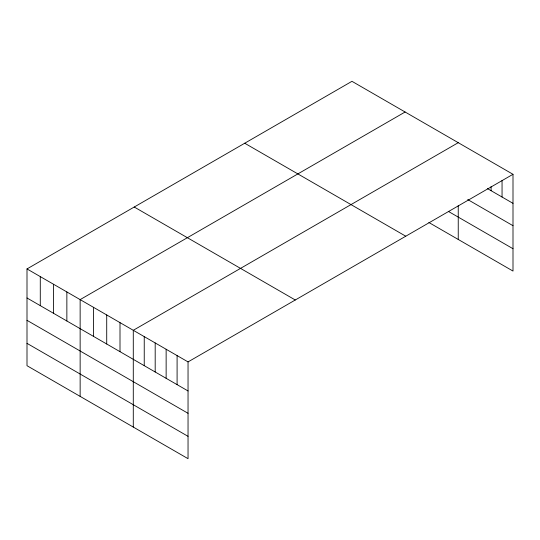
<?xml version="1.0" encoding="UTF-8"?>
<svg xmlns="http://www.w3.org/2000/svg" width="540" height="540" viewBox="0 0 540 540"><rect width="100%" height="100%" fill="white"/><g stroke="black" fill="none" stroke-linecap="round" stroke-linejoin="round"><path stroke-width="0.81" d="M27 268.934L188.042 361.908L188.042 458.683L27 365.702L27 268.934L351.959 81.317L513 174.299L513 271.067L428.875 222.5M405.101 112.003L80.143 299.612L80.143 396.387M458.244 142.688L133.286 330.298L133.286 427.066M188.042 361.908L513 174.299M487.451 188.595L513 203.344M467.735 199.557L513 225.693M448.457 211.457L513 248.717M244.721 143.235L405.763 236.21M134.237 207.023L295.279 299.997M27 297.979L188.042 390.96M27 320.328L188.042 413.303M27 343.352L188.042 436.334M502.052 180.421L502.052 197.019M491.096 186.55L491.096 190.701M458.244 205.591L458.244 239.456M177.093 355.59L177.093 384.635M166.138 349.265L166.138 378.311M155.189 342.941L155.189 371.993M144.241 336.623L144.241 365.668M120.002 322.63L120.002 351.675M106.718 314.955L106.718 344M93.427 307.287L93.427 336.332M66.859 291.944L66.859 320.99M53.575 284.276L53.575 313.322M40.284 276.601L40.284 305.654"/></g></svg>
